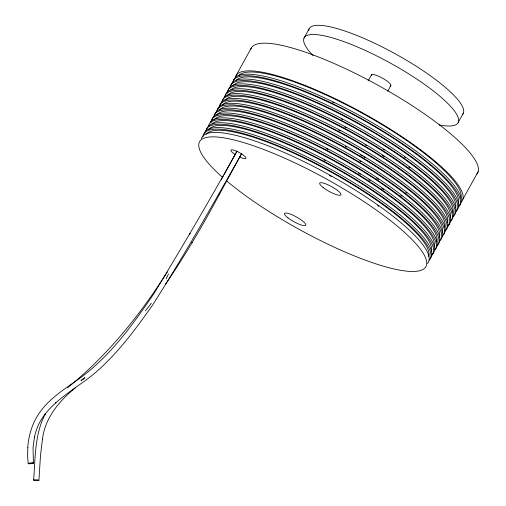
<?xml version="1.0" encoding="UTF-8"?>
<svg xmlns="http://www.w3.org/2000/svg" width="506" height="506" viewBox="0 0 506 506"><rect width="100%" height="100%" fill="white"/><g stroke="black" fill="none" stroke-linecap="round" stroke-linejoin="round"><path stroke-width="0.76" d="M34.648 436.602L34.478 437.266C40.05 406.988 71.049 392.359 93.23 374.491C116.734 354.75 135.14 329.969 152.635 304.96C184.159 255.53 212.994 204.386 241.767 153.312M27.792 447.81C28.241 437.677 31.524 425.287 37.488 415.881C49.303 396.223 70.821 386.015 88.012 371.948C114.52 350.177 134.577 321.974 153.786 293.859C182.312 246.77 210.268 199.332 236.96 151.174M33.643 480.086C35.35 457.879 34.598 434.167 45.319 413.902L45.078 414.344M38.911 480.384L40.531 455.027L42.453 439.252L42.403 439.67C44.832 417.975 59.253 400.828 75.755 387.488M34.37 437.867L33.042 447.652L33.409 463.009A2.631 0.361 -6.1 0 1 29.468 463.73A2.631 0.361 -6.1 0 1 29.5 463.098A2.631 0.361 -6.1 0 1 33.409 463.009M42.359 439.746L42.453 439.252M34.478 437.266L34.604 436.684M166.183 278.806L168.447 273.999M165.228 284.631C185.025 255.751 202.691 225.48 219.225 194.639L219.269 194.544M45.028 414.433L45.319 413.902M221.173 180.035L223.431 175.873M219.225 194.639L241.659 153.609M224.177 174.5L236.922 151.326M236.03 75.641L251.305 47.962M303.986 38.165L309.052 28.987M368.14 80.859L371.53 74.717M387.716 91.238L390.733 85.78M458.278 122.332L463.344 113.148M462.882 199.269L478.164 171.591M27.798 447.677L27.64 456.14L28.165 463.553M165.588 274.65C138.625 316.807 106.804 356.072 67.715 387.596M166.468 273.341L167.347 272.032M145.405 310.874L151.332 303.296M82.99 379.127L84.869 377.704L80.979 380.613L83.085 379.045M28.507 463.698L30.309 463.686M32.808 462.838L33.364 463.072M371.429 75.634A11.119 2.46 28.9 0 1 382.27 78.063A11.119 2.46 28.9 0 1 390.24 85.995M313.075 55.622A87.899 19.475 28.9 0 1 336.458 39.101A87.899 19.475 28.9 0 1 438.961 95.457A87.899 19.475 28.9 0 1 439.037 124.881M308.711 30.347A87.899 19.475 28.9 0 1 395.205 53.794A87.899 19.475 28.9 0 1 462.117 114.799M206.543 130.51A129.258 28.64 28.9 0 1 334.011 164.76A129.258 28.64 28.9 0 1 431.795 254.651M205.689 132.053A129.258 28.64 28.9 0 1 330.747 164.981A129.258 28.64 28.9 0 1 431.903 255.334M204.127 133.774A129.258 28.64 28.9 0 1 331.936 169.946A129.258 28.64 28.9 0 1 430.075 258.642M203.007 136.905A129.258 28.64 28.9 0 1 328.065 169.833A129.258 28.64 28.9 0 1 429.221 260.185M201.445 138.631A129.258 28.64 28.9 0 1 329.254 174.798A129.258 28.64 28.9 0 1 427.393 263.5M222.279 177.132A129.258 28.64 28.9 0 1 295.706 163.242A129.258 28.64 28.9 0 1 419.645 270.723A129.258 28.64 28.9 0 1 226.403 180.712M250.717 49.379A129.258 28.64 28.9 0 1 378.526 85.552A129.258 28.64 28.9 0 1 476.665 174.247M235.265 77.829A129.258 28.64 28.9 0 1 361.739 112.395A129.258 28.64 28.9 0 1 461.383 201.926M235.638 154.823A8.608 1.91 28.9 0 1 232.773 149.89A8.608 1.91 28.9 0 1 245.125 156.696A8.608 1.91 28.9 0 1 239.54 156.968M206.201 134.337A127.057 28.146 28.9 0 1 329.362 171.098A127.057 28.146 28.9 0 1 428.778 256.491M329.343 175.411A127.057 28.146 28.9 0 1 331.316 176.505M377.495 205.449A127.057 28.146 28.9 0 1 378.728 206.321M208.883 129.485A127.057 28.146 28.9 0 1 332.037 166.246A127.057 28.146 28.9 0 1 431.46 251.634M238.857 75.489A127.057 28.146 28.9 0 1 363.004 113.648A127.057 28.146 28.9 0 1 460.941 198.225M233.348 81.953A129.258 28.64 28.9 0 1 360.816 116.203A129.258 28.64 28.9 0 1 458.6 206.094M332.651 102.237A127.057 28.146 28.9 0 1 334.042 102.908M212.052 124.04A127.057 28.146 28.9 0 1 336.199 162.205A127.057 28.146 28.9 0 1 434.142 246.783M208.459 126.38A129.258 28.64 28.9 0 1 334.934 160.946A129.258 28.64 28.9 0 1 434.578 250.476M324.055 159.953A127.057 28.146 28.9 0 1 325.459 160.693M232.494 83.496A129.258 28.64 28.9 0 1 357.546 116.424A129.258 28.64 28.9 0 1 458.702 206.777M236.175 80.34A127.057 28.146 28.9 0 1 360.323 118.505A127.057 28.146 28.9 0 1 458.265 203.083M230.755 85.995A129.258 28.64 28.9 0 1 357.23 120.561A129.258 28.64 28.9 0 1 456.874 210.091M210.079 122.648A129.258 28.64 28.9 0 1 340.304 161.907A129.258 28.64 28.9 0 1 435.432 248.933M214.247 119.777A127.057 28.146 28.9 0 1 337.401 156.531A127.057 28.146 28.9 0 1 436.817 241.925M211.053 122.338A129.258 28.64 28.9 0 1 338.52 156.588A129.258 28.64 28.9 0 1 436.305 246.485M358.419 173.084A127.057 28.146 28.9 0 1 360.417 174.311M368.887 179.649A127.057 28.146 28.9 0 1 370.171 180.478M381.771 188.245A127.057 28.146 28.9 0 1 383.662 189.567M229.813 88.354A129.258 28.64 28.9 0 1 354.87 121.282A129.258 28.64 28.9 0 1 456.026 211.635M233.007 85.786A127.057 28.146 28.9 0 1 356.161 122.547A127.057 28.146 28.9 0 1 455.583 207.934M228.079 90.846A129.258 28.64 28.9 0 1 354.548 125.418A129.258 28.64 28.9 0 1 454.198 214.942M341.284 118.91A127.057 28.146 28.9 0 1 342.695 119.637M404.294 156.892A127.057 28.146 28.9 0 1 405.527 157.771M211.995 119.979A129.258 28.64 28.9 0 1 338.47 154.545A129.258 28.64 28.9 0 1 438.114 244.075M216.922 114.919A127.057 28.146 28.9 0 1 340.083 151.68A127.057 28.146 28.9 0 1 439.499 237.067M213.728 117.487A129.258 28.64 28.9 0 1 338.786 150.415A129.258 28.64 28.9 0 1 439.942 240.767M326.61 148.77A127.057 28.146 28.9 0 1 328.014 149.504M376.641 178.106A127.057 28.146 28.9 0 1 378.621 179.428M400.841 195.354A127.057 28.146 28.9 0 1 402.017 196.265M227.131 93.212A129.258 28.64 28.9 0 1 352.189 126.133A129.258 28.64 28.9 0 1 453.344 216.492M230.812 90.055A127.057 28.146 28.9 0 1 354.965 128.214A127.057 28.146 28.9 0 1 452.902 212.792M225.303 96.519A129.258 28.64 28.9 0 1 352.777 130.769A129.258 28.64 28.9 0 1 450.561 220.66M344.883 127.05A127.057 28.146 28.9 0 1 346.205 127.759M383.042 149.283A127.057 28.146 28.9 0 1 384.332 150.105M408.848 166.993A127.057 28.146 28.9 0 1 410.012 167.859M214.582 115.944A129.258 28.64 28.9 0 1 339.64 148.865A129.258 28.64 28.9 0 1 440.796 239.224M219.604 110.061A127.057 28.146 28.9 0 1 342.758 146.822A127.057 28.146 28.9 0 1 442.181 232.216M216.505 111.813A129.258 28.64 28.9 0 1 342.973 146.379A129.258 28.64 28.9 0 1 442.623 235.91M359.76 160.933A127.057 28.146 28.9 0 1 361.101 161.743M405.856 192.324A127.057 28.146 28.9 0 1 407.001 193.229M224.544 97.247A129.258 28.64 28.9 0 1 351.019 131.813A129.258 28.64 28.9 0 1 450.663 221.343M227.649 95.495A127.057 28.146 28.9 0 1 350.803 132.256A127.057 28.146 28.9 0 1 450.22 217.65M222.893 99.783A129.258 28.64 28.9 0 1 350.696 135.956A129.258 28.64 28.9 0 1 448.835 224.658M338.735 130.08A127.057 28.146 28.9 0 1 340.14 130.82M365.092 144.754A127.057 28.146 28.9 0 1 366.445 145.564M382.289 155.374A127.057 28.146 28.9 0 1 384.206 156.613M217.529 109.498A129.258 28.64 28.9 0 1 345.339 145.671A129.258 28.64 28.9 0 1 443.477 234.367M222.286 105.21A127.057 28.146 28.9 0 1 345.44 141.965A127.057 28.146 28.9 0 1 444.863 227.358M219.092 107.778A129.258 28.64 28.9 0 1 344.15 140.7A129.258 28.64 28.9 0 1 445.305 231.052M345.427 146.278A127.057 28.146 28.9 0 1 346.743 147.006M360.411 154.868A127.057 28.146 28.9 0 1 362.435 156.076M363.782 156.892A127.057 28.146 28.9 0 1 365.123 157.701M221.773 102.92A129.258 28.64 28.9 0 1 346.825 135.848A129.258 28.64 28.9 0 1 447.981 226.201M220.034 105.412A129.258 28.64 28.9 0 1 346.509 139.985A129.258 28.64 28.9 0 1 446.153 229.509M224.968 100.352A127.057 28.146 28.9 0 1 348.122 137.113A127.057 28.146 28.9 0 1 447.538 222.501M192.248 242.342L192.084 242.754L192.248 242.342M190.003 233.506L189.693 234.025L190.003 233.506M49.139 409.05L49.139 409.05M55.843 402.422L55.47 402.814L55.843 402.422M72.295 389.981L72.586 389.841L72.295 389.981M323.214 187.581A12.15 2.694 28.9 0 0 340.835 195.031A12.15 2.694 28.9 0 0 326.965 184.348A12.15 2.694 28.9 0 0 323.214 187.581M288.003 217.909A12.15 2.694 28.9 0 0 305.624 225.36A12.15 2.694 28.9 0 0 291.76 214.677A12.15 2.694 28.9 0 0 288.003 217.909M34.579 480.479A2.631 0.436 3.3 0 0 38.867 480.46A2.631 0.436 3.3 0 0 35.395 479.777A2.631 0.436 3.3 0 0 34.579 480.479"/></g></svg>
